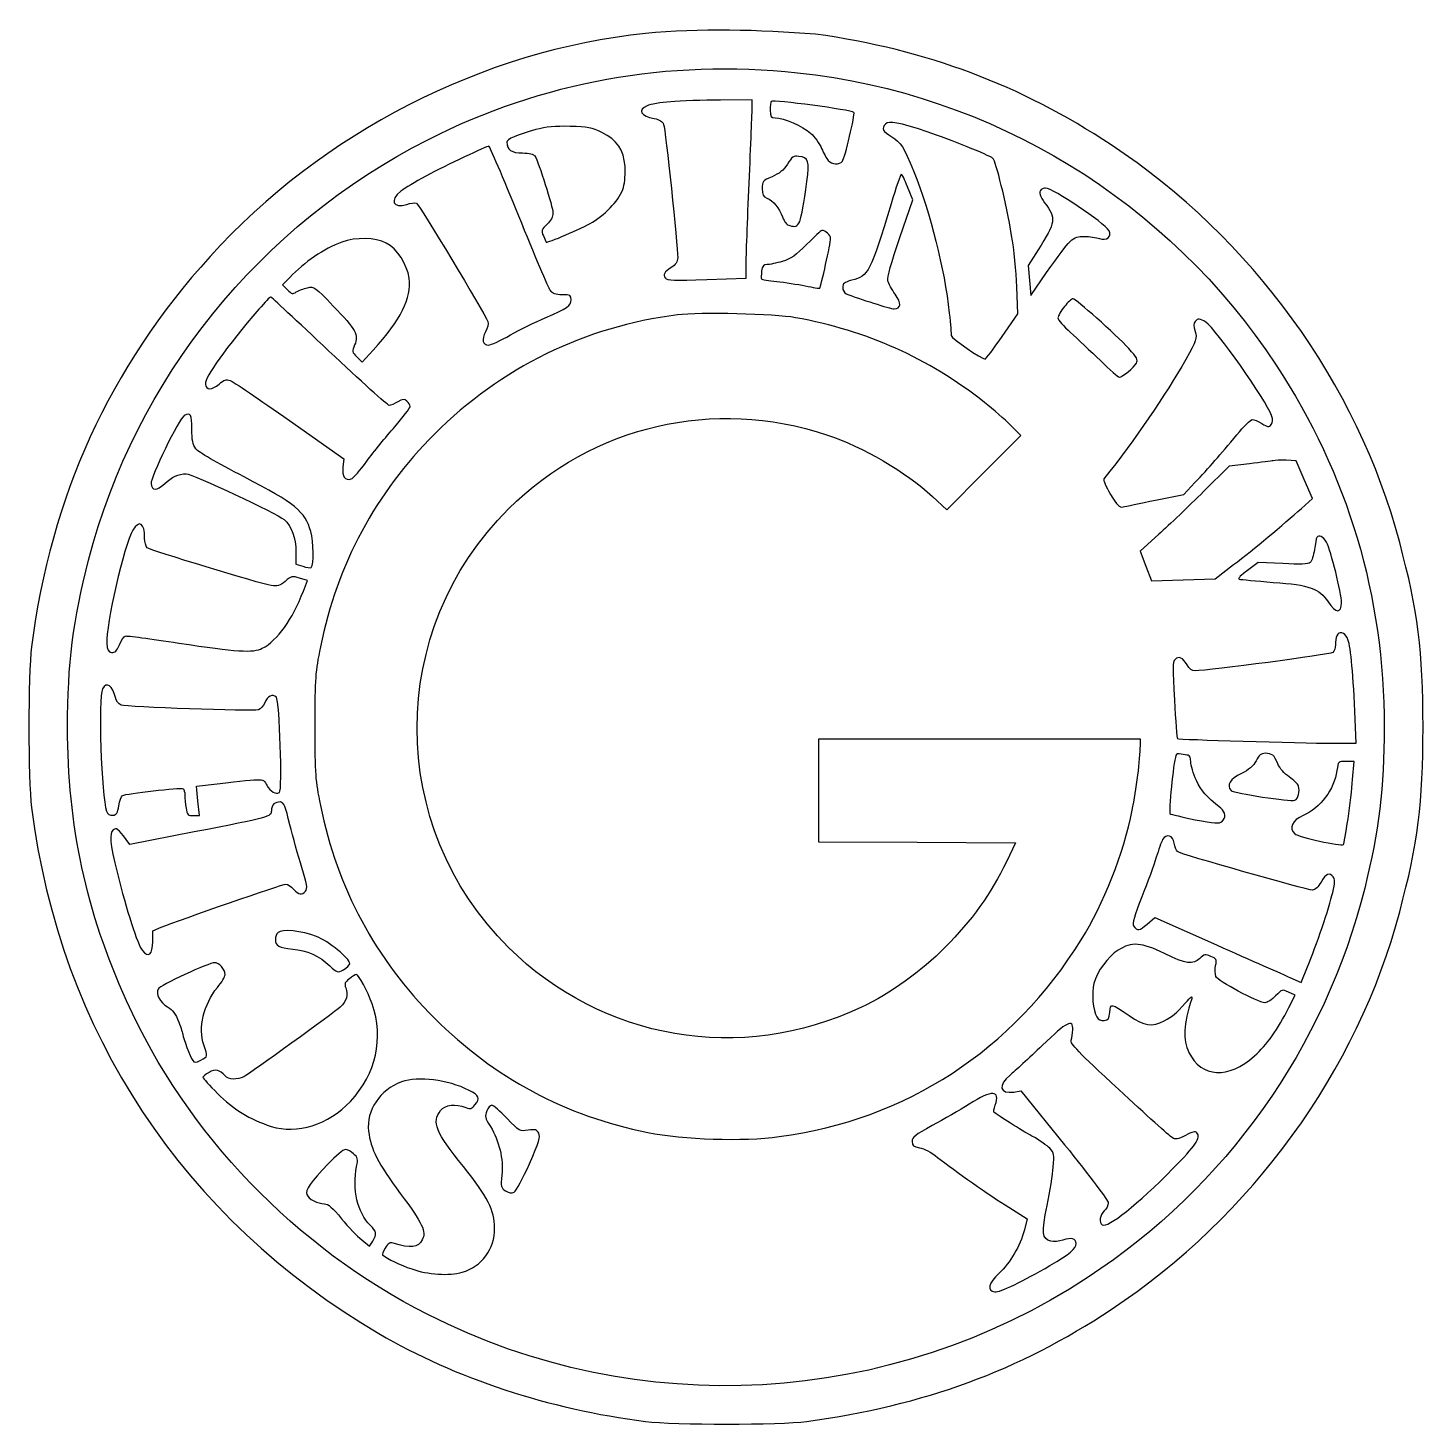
# Model space of a CAD drawing. Extents: x -240 to 497, y 0 to 312.
# Drawn here: x 252.1 to 496.8, y 13.4 to 258.5 of the extents above; entities that cross this region are included whole.
import ezdxf

# ---------------------------------------------------------------- set-up
doc = ezdxf.new("R2010")
doc.units = 0
doc.layers.add('Ebene_1', color=7, linetype='CONTINUOUS')

msp = doc.modelspace()

# ---------------------------------------------------------------- linework, layer by layer
at = {"layer": 'Ebene_1', "color": 7}
for points in [[(360.432219, 257.517792)], [(387.066943, 250.638625)], [(364.841942, 245.558625)], [(382.480832, 245.593903)], [(341.170551, 240.655013)], [(402.518611, 241.642791)], [(328.682217, 235.857235)], [(385.303054, 234.587235)], [(429.823612, 230.142235)], [(403.506389, 227.637513)], [(307.162771, 220.934734)], [(388.724999, 220.546679)], [(292.628326, 209.151956)], [(433.880557, 209.610567)], [(366.041386, 208.164178)], [(456.811114, 207.000011)], [(279.54027, 190.49001)], [(470.498893, 182.587788)], [(270.509158, 170.381676)], [(478.154171, 169.111676)], [(481.646671, 151.860841)], [(265.217491, 142.582785)], [(453.424447, 130.870562)], [(467.500282, 129.95334)], [(481.681949, 128.260006)], [(295.238882, 122.368617)], [(451.096114, 116.12445)], [(295.979715, 99.826116)], [(443.299724, 96.721671)], [(279.646103, 92.45306)], [(308.503327, 91.712226)], [(430.000001, 80.000003)], [(317.640272, 73.614725)], [(417.194167, 69.734169)], [(332.598051, 68.534725)], [(304.79916, 59.256669)]]:
    msp.add_lwpolyline(points, close=True, dxfattribs=at)
for points in [[(379.129443, 244.606125), (379.129443, 245.911403), (373.590831, 245.840847)], [(405.023333, 221.710846), (407.316389, 228.343068), (406.399167, 230.600846)], [(429.294446, 219.558901), (427.530557, 216.807234), (427.777501, 214.196678), (427.989168, 211.586123), (430.776113, 215.572512)], [(371.156664, 214.373067), (378.071109, 214.620012), (378.071109, 216.948345)], [(298.025826, 214.725845), (296.791104, 213.455845), (297.637771, 212.573901)], [(422.979723, 204.389456), (425.73139, 208.340567), (425.555001, 213.103067)], [(309.808605, 200.791122), (310.725827, 199.8739), (312.666105, 201.990567)], [(297.990549, 189.643344), (307.550827, 182.940565), (307.374438, 181.458899)], [(410.738333, 176.308343), (413.243056, 173.980009), (419.734167, 180.506398), (426.225279, 186.99751), (424.46139, 188.796677)], [(466.371393, 182.058621), (462.773059, 181.635287), (458.257503, 177.155009)], [(475.437782, 174.226954), (477.37806, 175.955565), (475.931671, 179.271676), (474.52056, 182.587788), (472.791949, 182.658343)], [(449.861392, 175.673343), (454.835558, 176.66112), (456.775836, 178.742509)], [(450.461114, 169.67612), (447.18028, 166.712787), (448.168058, 164.102231), (449.155836, 161.491675), (454.729725, 161.703342), (460.303614, 161.879731), (463.54917, 164.349175)], [(299.119438, 166.642231), (299.119438, 164.455009), (300.318882, 164.066953)], [(472.192226, 164.525564), (467.888337, 164.701953), (465.983337, 163.32612)], [(300.424715, 159.727786), (301.130271, 161.562231), (299.754438, 161.985564)], [(480.87056, 133.022507), (485.068616, 133.022507), (484.821671, 138.596396)], [(447.215558, 132.599173), (447.215558, 133.728062), (418.993334, 133.728062), (390.77111, 133.728062), (390.77111, 124.732228), (390.77111, 115.736394), (408.057222, 115.665839), (425.308057, 115.560006), (423.720557, 112.208616)], [(484.433616, 126.637228), (484.715838, 129.847506), (483.304727, 129.847506)], [(281.12777, 120.322506), (282.186103, 120.322506), (281.939159, 122.933062), (281.692214, 125.508339), (285.325826, 125.931673)], [(281.268881, 117.465006), (270.015269, 115.277783), (269.380269, 116.12445)], [(274.001658, 98.238616), (274.001658, 100.143616), (275.518603, 100.743338)], [(448.415003, 101.307782), (449.72028, 102.436671), (460.550559, 97.638893)], [(473.391671, 91.959171), (475.402504, 91.077226), (476.531393, 93.793615)], [(473.25056, 86.667504), (474.344171, 88.819448), (473.180004, 89.348615)], [(425.025834, 71.850836), (426.260557, 72.062503), (433.915835, 62.608058)], [(424.14389, 51.636668), (427.354168, 49.625835), (426.860279, 47.685557)], [(310.655272, 45.921668), (312.031105, 44.828057), (312.59555, 45.710001)]]:
    msp.add_lwpolyline(points, dxfattribs=at)
for points in [[(360.432219, 257.517792), (332.033606, 254.625014), (303.634993, 240.055291), (284.055826, 218.394734)], [(390.241943, 257.411959), (380.360641, 258.125456), (369.813985, 258.492362), (360.432219, 257.517792)], [(442.10028, 237.973902), (426.154723, 248.521958), (409.856389, 254.625014), (390.241943, 257.411959)], [(322.261661, 238.891124), (342.29944, 249.086403), (364.312775, 253.072792), (387.066943, 250.638625)], [(387.066943, 250.638625), (421.251112, 247.005014), (452.119169, 228.166679), (471.02806, 199.344733)], [(364.841942, 245.558625), (363.11333, 245.417514), (361.243608, 245.100014), (360.714441, 244.853069)], [(373.590831, 245.840847), (370.521664, 245.840847), (366.605831, 245.699736), (364.841942, 245.558625)], [(382.480832, 245.593903), (382.374998, 245.523347), (382.304443, 244.817791), (382.304443, 244.076958)], [(396.979999, 243.688902), (396.556666, 244.112236), (382.798332, 245.94668), (382.480832, 245.593903)], [(360.714441, 244.853069), (359.021108, 244.04168), (359.585552, 243.018625), (361.949164, 242.595291)], [(378.600276, 231.271124), (378.882498, 237.868069), (379.129443, 243.865291), (379.129443, 244.606125)], [(382.304443, 244.076958), (382.304443, 242.877514), (382.410276, 242.736402), (383.186387, 242.736402)], [(383.186387, 242.736402), (384.668054, 242.736402), (387.984165, 241.290013), (389.359999, 240.055291)], [(394.969166, 235.116402), (395.357221, 235.575013), (397.226944, 243.441958), (396.979999, 243.688902)], [(341.170551, 240.655013), (337.85444, 239.737791), (336.090551, 238.996958), (336.090551, 238.432513)], [(347.203052, 241.219458), (344.627774, 241.290013), (343.004996, 241.148902), (341.170551, 240.655013)], [(352.776941, 240.161124), (351.013052, 241.007791), (350.272219, 241.148902), (347.203052, 241.219458)], [(356.833886, 234.234457), (356.622219, 237.127235), (355.458052, 238.820569), (352.776941, 240.161124)], [(361.949164, 242.595291), (362.866386, 242.418902), (363.395553, 242.101402), (363.607219, 241.572236)], [(363.607219, 241.572236), (363.924719, 240.796125), (366.111942, 220.158623), (366.076664, 218.218345)], [(402.518611, 241.642791), (401.7425, 240.86668), (402.024722, 240.337513), (403.612222, 239.385013)], [(409.821111, 240.266958), (404.846944, 241.925013), (403.118333, 242.242513), (402.518611, 241.642791)], [(421.356945, 235.610291), (420.545556, 236.210013), (413.983889, 238.891124), (409.821111, 240.266958)], [(262.748046, 165.125286), (271.038325, 196.981122), (292.769437, 223.933346), (322.261661, 238.891124)], [(332.950829, 237.762235), (332.844995, 237.762235), (330.904717, 236.915569), (328.682217, 235.857235)], [(338.207218, 225.485568), (335.455551, 232.258902), (333.09194, 237.797513), (332.950829, 237.762235)], [(336.090551, 238.432513), (336.125829, 237.127235), (336.972496, 236.562791), (338.842218, 236.562791)], [(389.359999, 240.055291), (390.065554, 239.420291), (390.947499, 238.185569), (391.300277, 237.37418)], [(403.612222, 239.385013), (405.199722, 238.467791), (405.728889, 237.585847), (407.422222, 233.423068)], [(492.688616, 168.265009), (485.280283, 196.134455), (466.72417, 221.710846), (442.10028, 237.973902)], [(328.682217, 235.857235), (323.813884, 233.599457), (319.157217, 231.094735), (317.534439, 229.860013)], [(338.842218, 236.562791), (340.07694, 236.527513), (340.817774, 236.351124), (341.02944, 236.033624)], [(341.02944, 236.033624), (341.66444, 235.010569), (344.20444, 227.03779), (344.20444, 226.014735)], [(387.313888, 235.963069), (386.361388, 236.068902), (386.114443, 235.892513), (385.303054, 234.587235)], [(388.724999, 231.553346), (389.218888, 235.116402), (389.007221, 235.78668), (387.313888, 235.963069)], [(391.300277, 237.37418), (391.653055, 236.527513), (392.182221, 235.575013), (392.464443, 235.257513)], [(424.637779, 222.098901), (423.685279, 227.813901), (421.850834, 235.222235), (421.356945, 235.610291)], [(356.551663, 230.530291), (356.798608, 231.412235), (356.939719, 233.070291), (356.833886, 234.234457)], [(385.303054, 234.587235), (384.632776, 233.528902), (383.891943, 232.92918), (382.621943, 232.400013)], [(392.464443, 235.257513), (393.099443, 234.51668), (394.404721, 234.446124), (394.969166, 235.116402)], [(405.270278, 232.858624), (405.164444, 232.858624), (404.353055, 230.495013), (403.506389, 227.637513)], [(406.399167, 230.600846), (405.905278, 231.835568), (405.411389, 232.858624), (405.270278, 232.858624)], [(407.422222, 233.423068), (410.456111, 225.803068), (412.819723, 216.419179), (413.701667, 208.4464)], [(351.118885, 224.427235), (353.729441, 226.014735), (355.987219, 228.519457), (356.551663, 230.530291)], [(378.071109, 216.948345), (378.071109, 218.218345), (378.318054, 224.674179), (378.600276, 231.271124)], [(382.621943, 232.400013), (380.963887, 231.694457), (380.893332, 231.588624), (380.893332, 230.318624)], [(385.726387, 223.827512), (387.490276, 223.368901), (387.59611, 223.651123), (388.724999, 231.553346)], [(430.599724, 230.389179), (430.317501, 230.389179), (429.929446, 230.283346), (429.823612, 230.142235)], [(441.712224, 222.91029), (440.83028, 224.356679), (431.905001, 230.389179), (430.599724, 230.389179)], [(317.534439, 229.860013), (315.488327, 228.272513), (316.158605, 226.755568), (318.557494, 227.531679)], [(380.893332, 230.318624), (380.893332, 229.225013), (381.069721, 228.907513), (381.704721, 228.660568)], [(381.704721, 228.660568), (382.798332, 228.237235), (383.891943, 226.896679), (384.456387, 225.344457)], [(429.823612, 230.142235), (429.365001, 229.718902), (429.576668, 228.94279), (430.423335, 227.813901)], [(318.557494, 227.531679), (319.227772, 227.778624), (319.968606, 227.849179), (320.250828, 227.743346)], [(320.250828, 227.743346), (320.709439, 227.566957), (332.174717, 208.552234), (332.77444, 207.000011)], [(343.745829, 212.432789), (343.463607, 212.820845), (340.958885, 218.676956), (338.207218, 225.485568)], [(344.20444, 226.014735), (344.20444, 225.379735), (343.851663, 224.674179), (343.146107, 224.039179)], [(403.506389, 227.637513), (399.837499, 215.572512), (399.555277, 215.043345), (396.591944, 214.231956)], [(430.423335, 227.813901), (432.469446, 225.13279), (432.363613, 224.391957), (429.294446, 219.558901)], [(343.146107, 224.039179), (342.158329, 223.121957), (342.123051, 222.945568), (342.511107, 222.028346)], [(343.004996, 220.934734), (343.146107, 220.68779), (349.284441, 223.333623), (351.118885, 224.427235)], [(384.456387, 225.344457), (384.773887, 224.462512), (385.197221, 223.933346), (385.726387, 223.827512)], [(307.162771, 220.934734), (304.058327, 219.770568), (300.601104, 217.406956), (298.025826, 214.725845)], [(314.959161, 220.758345), (313.054161, 221.746123), (309.596938, 221.816679), (307.162771, 220.934734)], [(318.980828, 214.584734), (318.62805, 217.018901), (316.864161, 219.770568), (314.959161, 220.758345)], [(342.511107, 222.028346), (342.758051, 221.499179), (342.969718, 221.00529), (343.004996, 220.934734)], [(391.335554, 222.980846), (391.229721, 222.980846), (390.065554, 221.887234), (388.724999, 220.546679)], [(390.982777, 212.856123), (391.194443, 213.067789), (392.887777, 220.793623), (392.887777, 221.534457)], [(392.887777, 221.534457), (392.887777, 222.134179), (391.970555, 222.980846), (391.335554, 222.980846)], [(402.941944, 214.161401), (402.800833, 214.761123), (403.506389, 217.265845), (405.023333, 221.710846)], [(425.555001, 213.103067), (425.449168, 215.713623), (425.061112, 219.770568), (424.637779, 222.098901)], [(430.776113, 215.572512), (435.044724, 221.64029), (435.326946, 221.922512), (437.33778, 221.922512)], [(437.33778, 221.922512), (438.29028, 221.922512), (439.489724, 221.746123), (440.018891, 221.569734)], [(440.018891, 221.569734), (441.253613, 221.075845), (442.311947, 221.922512), (441.712224, 222.91029)], [(284.055826, 218.394734), (266.416936, 198.886122), (256.115824, 176.308343), (252.764435, 149.955841)], [(366.076664, 218.218345), (366.041386, 217.442234), (365.759164, 216.983623), (364.947775, 216.454456)], [(388.724999, 220.546679), (386.784721, 218.571123), (385.938054, 218.006679), (384.42111, 217.548067)], [(364.947775, 216.454456), (363.713053, 215.678345), (363.466108, 215.255012), (363.924719, 214.584734)], [(380.787498, 215.854734), (380.716943, 215.219734), (380.681665, 214.584734), (380.75222, 214.478901)], [(381.739998, 216.983623), (381.140276, 216.983623), (380.928609, 216.736679), (380.787498, 215.854734)], [(384.42111, 217.548067), (383.398054, 217.230567), (382.163332, 216.983623), (381.739998, 216.983623)], [(312.666105, 201.990567), (317.569717, 207.317511), (319.439439, 211.092234), (318.980828, 214.584734)], [(363.924719, 214.584734), (364.171664, 214.196678), (365.547497, 214.161401), (371.156664, 214.373067)], [(380.75222, 214.478901), (380.822776, 214.33779), (382.022221, 214.126123), (383.433332, 214.020289)], [(383.433332, 214.020289), (384.844443, 213.879178), (387.102221, 213.526401), (388.442777, 213.244178)], [(388.442777, 213.244178), (389.783332, 212.961956), (390.947499, 212.785567), (390.982777, 212.856123)], [(396.591944, 214.231956), (395.286666, 213.879178), (395.004444, 213.667512), (395.004444, 212.961956)], [(404.211944, 211.797789), (403.612222, 212.609178), (403.047777, 213.667512), (402.941944, 214.161401)], [(294.674437, 211.339178), (294.603882, 211.339178), (293.686659, 210.3514), (292.628326, 209.151956)], [(304.904993, 201.814178), (299.331104, 207.070567), (294.744993, 211.339178), (294.674437, 211.339178)], [(297.637771, 212.573901), (298.378604, 211.797789), (298.554993, 211.727234), (299.189993, 212.185845)], [(299.189993, 212.185845), (299.613326, 212.432789), (300.495271, 212.785567), (301.130271, 212.926678)], [(301.130271, 212.926678), (302.329716, 213.173623), (302.435549, 213.103067), (305.681105, 209.7164)], [(342.828607, 207.635011), (346.744441, 209.328345), (347.379441, 209.751678), (347.379441, 210.810012)], [(345.827218, 211.691956), (344.627774, 211.691956), (344.133885, 211.868345), (343.745829, 212.432789)], [(347.379441, 210.810012), (347.379441, 211.6214), (347.238329, 211.691956), (345.827218, 211.691956)], [(395.004444, 212.961956), (395.004444, 212.503345), (395.286666, 212.009456), (395.639444, 211.868345)], [(395.639444, 211.868345), (397.791388, 210.9864), (403.400555, 209.222511), (404.035555, 209.222511)], [(404.035555, 209.222511), (405.270278, 209.222511), (405.340833, 210.210289), (404.211944, 211.797789)], [(435.397502, 210.9864), (435.185835, 210.9864), (434.480279, 210.3514), (433.880557, 209.610567)], [(445.204725, 202.237511), (442.770558, 204.812789), (435.891391, 210.9864), (435.397502, 210.9864)], [(292.628326, 209.151956), (286.983881, 202.590289), (283.068048, 197.157511), (283.244437, 196.028622)], [(305.681105, 209.7164), (309.632216, 205.5889), (310.161383, 204.6364), (309.420549, 202.907789)], [(386.714165, 207.670289), (383.115832, 208.340567), (369.851386, 208.658067), (366.041386, 208.164178)], [(413.701667, 208.4464), (413.878056, 206.5414), (414.054445, 204.777511), (414.054445, 204.530567)], [(433.880557, 209.610567), (433.245557, 208.834456), (432.751668, 207.952511), (432.751668, 207.635011)], [(366.041386, 208.164178), (349.813607, 206.118067), (335.032218, 198.886122), (323.461106, 187.279732)], [(332.77444, 207.000011), (332.915551, 206.611956), (332.739162, 205.871122), (332.386384, 205.200844)], [(336.725551, 204.6364), (338.454162, 205.5889), (341.170551, 206.929456), (342.828607, 207.635011)], [(419.875279, 192.818344), (409.856389, 200.650011), (399.378888, 205.341956), (386.714165, 207.670289)], [(432.751668, 207.635011), (432.751668, 207.317511), (433.739446, 206.153345), (434.974168, 205.059733)], [(456.811114, 207.000011), (456.528892, 206.647233), (456.528892, 206.188622), (456.811114, 205.2714)], [(458.716114, 206.8589), (457.622503, 207.564456), (457.305003, 207.599734), (456.811114, 207.000011)], [(470.216671, 190.49001), (469.264171, 193.171122), (460.444726, 205.730011), (458.716114, 206.8589)], [(332.386384, 205.200844), (331.645551, 203.825011), (331.857217, 202.872511), (332.915551, 202.872511)], [(332.915551, 202.872511), (333.303606, 202.872511), (335.032218, 203.648622), (336.725551, 204.6364)], [(414.054445, 204.530567), (414.054445, 204.071956), (419.416667, 200.367789), (419.981112, 200.403066)], [(419.981112, 200.403066), (420.122223, 200.438344), (421.462779, 202.202233), (422.979723, 204.389456)], [(434.974168, 205.059733), (436.173613, 203.966122), (438.537224, 201.743622), (440.19528, 200.156122)], [(456.811114, 205.2714), (457.163892, 204.036678), (457.093336, 203.789733), (455.153059, 200.332511)], [(315.45305, 192.289177), (315.206105, 192.289177), (310.443605, 196.593066), (304.904993, 201.814178)], [(309.420549, 202.907789), (308.92666, 201.743622), (308.961938, 201.637789), (309.808605, 200.791122)], [(446.510002, 199.697511), (446.827502, 200.297233), (446.615836, 200.685289), (445.204725, 202.237511)], [(440.19528, 200.156122), (441.853335, 198.533344), (443.335002, 197.228066), (443.511391, 197.228066)], [(455.153059, 200.332511), (451.554725, 194.017788), (446.333614, 186.36251), (440.83028, 179.412787)], [(443.511391, 197.228066), (444.00528, 197.228066), (446.121947, 198.991955), (446.510002, 199.697511)], [(471.02806, 199.344733), (483.622227, 180.153621), (489.972227, 158.881119), (489.972227, 135.844729)], [(285.643326, 196.028622), (286.560548, 196.804733), (286.913326, 196.910566), (287.583604, 196.663622)], [(287.583604, 196.663622), (288.042215, 196.487233), (292.734159, 193.34751), (297.990549, 189.643344)], [(283.244437, 196.028622), (283.385548, 194.935011), (284.338048, 194.935011), (285.643326, 196.028622)], [(336.408051, 174.12112), (351.118885, 188.761399), (372.426664, 193.735566), (392.182221, 187.138621)], [(316.969994, 192.888899), (316.40555, 192.571399), (315.699994, 192.289177), (315.45305, 192.289177)], [(316.440828, 188.514455), (317.922494, 190.207788), (319.157217, 191.830566), (319.157217, 192.07751)], [(318.592772, 193.03001), (318.098883, 193.418066), (317.851939, 193.382788), (316.969994, 192.888899)], [(319.157217, 192.07751), (319.157217, 192.359733), (318.910272, 192.783066), (318.592772, 193.03001)], [(424.46139, 188.796677), (423.473612, 189.784455), (421.427501, 191.583621), (419.875279, 192.818344)], [(279.54027, 190.49001), (278.623047, 189.960844), (273.578325, 179.659732), (273.719436, 178.566121)], [(280.880825, 188.126399), (280.880825, 190.701677), (280.633881, 191.12501), (279.54027, 190.49001)], [(464.113615, 187.103343), (465.348337, 188.58501), (466.583059, 189.819732), (466.830004, 189.819732)], [(466.830004, 189.819732), (467.076948, 189.819732), (467.817782, 189.502232), (468.488059, 189.114177)], [(468.488059, 189.114177), (469.546393, 188.479177), (469.758059, 188.443899), (470.146115, 188.937788)], [(470.146115, 188.937788), (470.463615, 189.325843), (470.463615, 189.713899), (470.216671, 190.49001)], [(281.586381, 184.669177), (281.021936, 185.445288), (280.880825, 186.186121), (280.880825, 188.126399)], [(323.461106, 187.279732), (313.054161, 176.908065), (306.421938, 164.525564), (303.423327, 149.920563)], [(311.572494, 182.517232), (312.736661, 184.104732), (314.923883, 186.785843), (316.440828, 188.514455)], [(392.182221, 187.138621), (398.638055, 184.986677), (406.046389, 180.64751), (410.738333, 176.308343)], [(456.775836, 178.742509), (459.245281, 181.353065), (461.220837, 183.610843), (464.113615, 187.103343)], [(290.053048, 179.730287), (285.078881, 182.305565), (282.044992, 184.069454), (281.586381, 184.669177)], [(307.374438, 181.458899), (307.162771, 179.836121), (307.727216, 179.024732), (308.820827, 179.37751)], [(308.820827, 179.37751), (309.173605, 179.518621), (310.408327, 180.894454), (311.572494, 182.517232)], [(470.498893, 182.587788), (470.216671, 182.517232), (468.346948, 182.270287), (466.371393, 182.058621)], [(472.791949, 182.658343), (471.804171, 182.658343), (470.781115, 182.658343), (470.498893, 182.587788)], [(276.047769, 178.530843), (277.31777, 179.730287), (278.517214, 180.294732), (279.893047, 180.294732)], [(279.893047, 180.294732), (280.880825, 180.294732), (295.944437, 173.239176), (297.038049, 172.286676)], [(301.729993, 170.170009), (300.706938, 173.697787), (298.978326, 175.108898), (290.053048, 179.730287)], [(440.83028, 179.412787), (440.653891, 179.165843), (441.14778, 178.036954), (441.994447, 176.66112)], [(273.719436, 178.566121), (273.860547, 177.296121), (274.742492, 177.260843), (276.047769, 178.530843)], [(441.994447, 176.66112), (443.158613, 174.720843), (443.546669, 174.332787), (444.181669, 174.473898)], [(458.257503, 177.155009), (455.788059, 174.685565), (452.260281, 171.334176), (450.461114, 169.67612)], [(336.408051, 97.21556), (315.029716, 118.452783), (315.029716, 152.883897), (336.408051, 174.12112)], [(444.181669, 174.473898), (444.569725, 174.579731), (447.145002, 175.108898), (449.861392, 175.673343)], [(463.54917, 164.349175), (467.04167, 166.995009), (472.29806, 171.369453), (475.437782, 174.226954)], [(272.590547, 169.005842), (272.590547, 171.686953), (271.673325, 172.286676), (270.509158, 170.381676)], [(297.038049, 172.286676), (298.378604, 171.051953), (299.154715, 168.970564), (299.119438, 166.642231)], [(270.509158, 170.381676), (269.027491, 167.947509), (265.746658, 153.589452), (265.958324, 150.555563)], [(301.800549, 163.855286), (302.294438, 164.384453), (302.25916, 168.300287), (301.729993, 170.170009)], [(478.154171, 169.111676), (478.048338, 168.935287), (477.871949, 168.018064), (477.730838, 166.995009)], [(479.847505, 168.300287), (479.318338, 169.288064), (478.506949, 169.67612), (478.154171, 169.111676)], [(273.049158, 167.312509), (272.802214, 167.524175), (272.590547, 168.300287), (272.590547, 169.005842)], [(294.780271, 160.680286), (292.910548, 160.962508), (273.543047, 166.889175), (273.049158, 167.312509)], [(477.730838, 166.995009), (477.589727, 165.971953), (477.272227, 164.984175), (476.990004, 164.737231)], [(482.493338, 157.681675), (482.493338, 159.304453), (480.623616, 166.783342), (479.847505, 168.300287)], [(496.780839, 135.844729), (496.780839, 149.320841), (495.898894, 156.094175), (492.688616, 168.265009)], [(259.079157, 135.844729), (259.079157, 146.95723), (260.031657, 154.612508), (262.748046, 165.125286)], [(476.990004, 164.737231), (476.637227, 164.419731), (475.261393, 164.384453), (472.192226, 164.525564)], [(299.754438, 161.985564), (298.484438, 162.37362), (298.308049, 162.338342), (297.249715, 161.42112)], [(300.318882, 164.066953), (301.024438, 163.820009), (301.659438, 163.749453), (301.800549, 163.855286)], [(465.983337, 163.32612), (464.81917, 162.514731), (464.254726, 161.915008), (464.536948, 161.809175)], [(464.536948, 161.809175), (464.81917, 161.73862), (467.500282, 161.491675), (470.498893, 161.244731)], [(293.228048, 149.673619), (295.90916, 151.08473), (298.519715, 154.718341), (300.424715, 159.727786)], [(297.249715, 161.42112), (296.297215, 160.645008), (295.873882, 160.503897), (294.780271, 160.680286)], [(470.498893, 161.244731), (476.954727, 160.786119), (478.542227, 160.186397), (480.129727, 157.822786)], [(480.129727, 157.822786), (481.470282, 155.811952), (482.493338, 155.741397), (482.493338, 157.681675)], [(483.516394, 151.472786), (483.057782, 152.531119), (481.999449, 152.742786), (481.646671, 151.860841)], [(252.764435, 149.955841), (252.129435, 144.981674), (252.129435, 126.707784), (252.764435, 121.733617)], [(265.958324, 150.555563), (266.02888, 149.356119), (266.205269, 149.038619), (266.804991, 148.968063)], [(266.804991, 148.968063), (267.369436, 148.897508), (267.686936, 149.215008), (268.180825, 150.273341)], [(268.180825, 150.273341), (268.498325, 151.049452), (268.992213, 151.755008), (269.20388, 151.825563)], [(269.20388, 151.825563), (269.415547, 151.931397), (273.64888, 151.366952), (278.58777, 150.590841)], [(278.58777, 150.590841), (288.74777, 149.038619), (291.640548, 148.86223), (293.228048, 149.673619)], [(303.423327, 149.920563), (302.506104, 145.475563), (302.435549, 144.664174), (302.435549, 136.021118)], [(481.435005, 150.308619), (481.435005, 149.779452), (481.223338, 149.144452), (480.941116, 148.932785)], [(481.646671, 151.860841), (481.540838, 151.543341), (481.435005, 150.873063), (481.435005, 150.308619)], [(484.821671, 138.596396), (484.468894, 146.181119), (484.04556, 150.308619), (483.516394, 151.472786)], [(453.283336, 147.733341), (452.860003, 147.27473), (452.860003, 146.216396), (453.177503, 140.607229)], [(455.400003, 146.780841), (454.65917, 148.050841), (453.953614, 148.368341), (453.283336, 147.733341)], [(480.941116, 148.932785), (480.517782, 148.580008), (459.174725, 145.757785), (456.811114, 145.722507)], [(456.811114, 145.722507), (456.281947, 145.722507), (455.788059, 146.075285), (455.400003, 146.780841)], [(265.217491, 142.582785), (264.406102, 141.06584), (264.970547, 123.603339), (265.923047, 121.133895)], [(267.475269, 141.030563), (267.016658, 143.147229), (265.923047, 143.888063), (265.217491, 142.582785)], [(268.463047, 139.725285), (268.004436, 139.901674), (267.581102, 140.466118), (267.475269, 141.030563)], [(292.55777, 138.878618), (291.464159, 138.596396), (269.344991, 139.372507), (268.463047, 139.725285)], [(293.651382, 140.11334), (293.439715, 139.548896), (292.945826, 138.984451), (292.55777, 138.878618)], [(295.697493, 141.101118), (295.027215, 141.771396), (294.109993, 141.312785), (293.651382, 140.11334)], [(296.22666, 124.379451), (296.791104, 124.732228), (296.261937, 140.466118), (295.697493, 141.101118)], [(453.177503, 140.607229), (453.38917, 136.93834), (453.636114, 133.904451), (453.70667, 133.833896)], [(269.415547, 87.83167), (262.324713, 103.459727), (259.079157, 118.629172), (259.079157, 135.844729)], [(302.435549, 136.021118), (302.435549, 127.378062), (302.506104, 126.566673), (303.423327, 122.121673)], [(489.972227, 135.844729), (489.972227, 125.261395), (489.055005, 117.606117), (486.550283, 107.622505)], [(492.688616, 103.424449), (495.898894, 115.595283), (496.780839, 122.368617), (496.780839, 135.844729)], [(445.769169, 121.275006), (446.510002, 124.767506), (447.18028, 130.341395), (447.215558, 132.599173)], [(453.70667, 133.833896), (453.847781, 133.692784), (475.190838, 133.057784), (480.87056, 133.022507)], [(453.424447, 130.870562), (453.001114, 129.530006), (452.119169, 120.922228), (452.401392, 120.675284)], [(454.376947, 131.117506), (453.847781, 131.258618), (453.530281, 131.152784), (453.424447, 130.870562)], [(455.61167, 130.90584), (455.364725, 130.90584), (454.800281, 131.011673), (454.376947, 131.117506)], [(456.035003, 129.776951), (456.035003, 130.447229), (455.858614, 130.90584), (455.61167, 130.90584)], [(467.500282, 129.95334), (467.006393, 129.00084), (466.265559, 128.36584), (464.925004, 127.73084)], [(469.087782, 131.258618), (468.417504, 131.258618), (468.029448, 130.941118), (467.500282, 129.95334)], [(471.310282, 129.424173), (470.675282, 130.941118), (470.322504, 131.258618), (469.087782, 131.258618)], [(457.022781, 126.496117), (456.493614, 127.660284), (456.035003, 129.141951), (456.035003, 129.776951)], [(464.925004, 127.73084), (462.91417, 126.77834), (462.243892, 125.614173), (463.125837, 124.732228)], [(473.285837, 127.131117), (472.474448, 127.695562), (471.627782, 128.648062), (471.310282, 129.424173)], [(481.681949, 128.260006), (481.18806, 124.873339), (478.824449, 121.698339), (475.755282, 120.357784)], [(483.304727, 129.847506), (481.893616, 129.847506), (481.893616, 129.847506), (481.681949, 128.260006)], [(268.709991, 123.850284), (269.274436, 124.203062), (278.940547, 125.296673), (279.328603, 125.049728)], [(279.328603, 125.049728), (279.504992, 124.943895), (279.646103, 124.450006), (279.646103, 123.920839)], [(285.325826, 125.931673), (294.074715, 126.884173), (293.298604, 126.919451), (294.004159, 125.649451)], [(294.004159, 125.649451), (294.63916, 124.520562), (295.59166, 123.991395), (296.22666, 124.379451)], [(461.291392, 121.663061), (458.645559, 123.779728), (457.940003, 124.591117), (457.022781, 126.496117)], [(474.943893, 125.508339), (474.802782, 125.861117), (474.061949, 126.601951), (473.285837, 127.131117)], [(474.308893, 123.038895), (474.873338, 123.250562), (475.226115, 124.661673), (474.943893, 125.508339)], [(482.810838, 115.242505), (483.057782, 115.48945), (484.186671, 123.321117), (484.433616, 126.637228)], [(268.074991, 122.051117), (268.216102, 122.933062), (268.498325, 123.74445), (268.709991, 123.850284)], [(279.646103, 123.920839), (279.646103, 123.391673), (279.751936, 122.368617), (279.85777, 121.663061)], [(296.403049, 122.721395), (296.014993, 122.756673), (295.485826, 122.615562), (295.238882, 122.368617)], [(298.061104, 118.735006), (297.284993, 121.980561), (297.002771, 122.615562), (296.403049, 122.721395)], [(463.125837, 124.732228), (463.655003, 124.238339), (473.497504, 122.756673), (474.308893, 123.038895)], [(252.764435, 121.733617), (257.738602, 82.363615), (279.363881, 49.590557), (313.689161, 29.482222)], [(265.923047, 121.133895), (266.134713, 120.498895), (266.452213, 120.322506), (267.016658, 120.393061)], [(267.016658, 120.393061), (267.651658, 120.463617), (267.863324, 120.816395), (268.074991, 122.051117)], [(279.85777, 121.663061), (280.069436, 120.463617), (280.210547, 120.322506), (281.12777, 120.322506)], [(294.815548, 121.169173), (294.815548, 120.110839), (294.568604, 120.040284), (281.268881, 117.465006)], [(295.238882, 122.368617), (295.027215, 122.15695), (294.815548, 121.592506), (294.815548, 121.169173)], [(303.423327, 122.121673), (306.421938, 107.516672), (313.054161, 95.134171), (323.461106, 84.762504)], [(436.843891, 98.556116), (440.759724, 104.800283), (444.252224, 113.690283), (445.769169, 121.275006)], [(452.401392, 120.675284), (452.542503, 120.534172), (454.553336, 120.075561), (456.811114, 119.61695)], [(461.503059, 119.264172), (462.243892, 119.899172), (462.173337, 120.922228), (461.291392, 121.663061)], [(475.755282, 120.357784), (473.815004, 119.475839), (473.215282, 118.135283), (474.273615, 117.147506)], [(267.087213, 117.817783), (266.34638, 117.182783), (266.487491, 115.630561), (267.828047, 110.197783)], [(269.380269, 116.12445), (267.969158, 118.02945), (267.61638, 118.276395), (267.087213, 117.817783)], [(300.142493, 111.256116), (299.542771, 113.231672), (298.590271, 116.618339), (298.061104, 118.735006)], [(456.811114, 119.61695), (460.162503, 118.98195), (461.079726, 118.911395), (461.503059, 119.264172)], [(451.096114, 116.12445), (450.884447, 115.701117), (450.390558, 114.325283), (450.002503, 113.020005)], [(453.142225, 115.48945), (453.001114, 116.865283), (451.731114, 117.253339), (451.096114, 116.12445)], [(453.70667, 114.007783), (453.459725, 114.21945), (453.212781, 114.889728), (453.142225, 115.48945)], [(474.273615, 117.147506), (474.873338, 116.583061), (482.45806, 114.889728), (482.810838, 115.242505)], [(450.002503, 113.020005), (449.614447, 111.67945), (448.45028, 108.575005), (447.462502, 106.070283)], [(477.413338, 107.269727), (476.42556, 107.269727), (454.200558, 113.58445), (453.70667, 114.007783)], [(300.812771, 107.093338), (301.200827, 107.551949), (301.094993, 108.292783), (300.142493, 111.256116)], [(423.720557, 112.208616), (418.605278, 101.448894), (408.903889, 91.747504), (398.179444, 86.667504)], [(481.046949, 109.598061), (480.376671, 110.40945), (479.741671, 110.162505), (478.895004, 108.680838)], [(267.828047, 110.197783), (269.380269, 103.847783), (271.355825, 97.674171), (272.202491, 96.651115)], [(275.518603, 100.743338), (278.728881, 102.048616), (296.86166, 108.328061), (297.355549, 108.328061)], [(297.355549, 108.328061), (297.637771, 108.328061), (298.237493, 107.940005), (298.696104, 107.446116)], [(478.895004, 108.680838), (478.401116, 107.798894), (477.836671, 107.269727), (477.413338, 107.269727)], [(480.941116, 106.846394), (481.329171, 108.575005), (481.364449, 109.210005), (481.046949, 109.598061)], [(298.696104, 107.446116), (299.648604, 106.42306), (300.177771, 106.352505), (300.812771, 107.093338)], [(486.550283, 107.622505), (479.565282, 79.611948), (462.208615, 55.235002), (438.043335, 39.360001)], [(447.462502, 106.070283), (446.157225, 102.718894), (445.769169, 101.413616), (446.016113, 100.990282)], [(476.531393, 93.793615), (478.048338, 97.462504), (480.306116, 104.130005), (480.941116, 106.846394)], [(442.10028, 33.715556), (466.72417, 49.978612), (485.280283, 75.555003), (492.688616, 103.424449)], [(302.717771, 99.12056), (300.177771, 100.108338), (296.614715, 100.496393), (295.979715, 99.826116)], [(446.016113, 100.990282), (446.615836, 100.07306), (447.074447, 100.108338), (448.415003, 101.307782)], [(272.202491, 96.651115), (273.260825, 95.345838), (274.001658, 95.980838), (274.001658, 98.238616)], [(295.979715, 99.826116), (295.732771, 99.579171), (295.521104, 99.014727), (295.521104, 98.591393)], [(295.521104, 98.591393), (295.521104, 97.497782), (296.120826, 97.145004), (298.554993, 96.933338)], [(308.573883, 94.35806), (308.573883, 95.275282), (304.834438, 98.309171), (302.717771, 99.12056)], [(383.891943, 64.019169), (406.046389, 66.947225), (424.849445, 79.188614), (436.843891, 98.556116)], [(451.448892, 96.121949), (447.356669, 98.132782), (445.698613, 98.238616), (443.299724, 96.721671)], [(298.554993, 96.933338), (301.024438, 96.721671), (303.282216, 95.698615), (305.081382, 93.970004)], [(398.179444, 86.667504), (377.153887, 76.754448), (352.812219, 80.917226), (336.408051, 97.21556)], [(443.299724, 96.721671), (441.500558, 95.592782), (439.630835, 93.017504), (439.066391, 90.900837)], [(457.622503, 95.275282), (456.387781, 94.111115), (455.258892, 94.287504), (451.448892, 96.121949)], [(459.562781, 95.62806), (458.575003, 96.051393), (458.398614, 96.016115), (457.622503, 95.275282)], [(460.409448, 94.04056), (460.621114, 95.063615), (460.515281, 95.240004), (459.562781, 95.62806)], [(460.550559, 97.638893), (466.512504, 94.99306), (472.29806, 92.45306), (473.391671, 91.959171)], [(284.831937, 94.534449), (284.408603, 94.534449), (282.08027, 93.581949), (279.646103, 92.45306)], [(286.701659, 92.417782), (286.701659, 93.370282), (285.643326, 94.569726), (284.831937, 94.534449)], [(305.081382, 93.970004), (306.351382, 92.77056), (306.38666, 92.735282), (307.480271, 93.299726)], [(307.480271, 93.299726), (308.079994, 93.617226), (308.573883, 94.111115), (308.573883, 94.35806)], [(460.444726, 92.13556), (460.303614, 92.558893), (460.303614, 93.40556), (460.409448, 94.04056)], [(279.646103, 92.45306), (277.211936, 91.324171), (275.095269, 90.195282), (274.954158, 89.913059)], [(285.361103, 90.195282), (286.101937, 91.077226), (286.701659, 92.100282), (286.701659, 92.417782)], [(308.503327, 91.712226), (307.691938, 91.112504), (307.586105, 90.86556), (307.868327, 90.124726)], [(309.702772, 92.45306), (309.56166, 92.45306), (309.032494, 92.100282), (308.503327, 91.712226)], [(312.489716, 87.302504), (311.713605, 89.525004), (310.126105, 92.45306), (309.702772, 92.45306)], [(439.066391, 90.900837), (438.60778, 89.278059), (438.890002, 86.067781), (439.56028, 85.009448)], [(469.052504, 87.51417), (467.817782, 87.51417), (460.69167, 91.359448), (460.444726, 92.13556)], [(274.954158, 89.913059), (274.460269, 89.136948), (275.306936, 87.549448), (276.612214, 86.773337)], [(282.962214, 80.105837), (281.939159, 82.998615), (282.962214, 87.302504), (285.361103, 90.195282)], [(307.868327, 90.124726), (308.326938, 88.925282), (308.009438, 87.761115), (306.880549, 86.738059)], [(455.117781, 87.478893), (456.105559, 88.607782), (456.387781, 88.78417), (456.211392, 88.184448)], [(470.922226, 88.713615), (470.287226, 88.043337), (469.440559, 87.51417), (469.052504, 87.51417)], [(473.180004, 89.348615), (472.051115, 89.913059), (472.051115, 89.877782), (470.922226, 88.713615)], [(322.261661, 32.798334), (298.978326, 44.61639), (280.034159, 64.336669), (269.415547, 87.83167)], [(276.612214, 86.773337), (277.529436, 86.24417), (278.023325, 85.573893), (278.58777, 84.127504)], [(306.880549, 86.738059), (305.75166, 85.715004), (291.111382, 75.096392), (289.982493, 74.531947)], [(308.679716, 70.19278), (313.23055, 75.13167), (314.571105, 81.234726), (312.489716, 87.302504)], [(440.865558, 84.409726), (441.606391, 84.515559), (441.747502, 84.727226), (441.853335, 85.856115)], [(441.853335, 85.856115), (441.994447, 87.478893), (442.029724, 87.443615), (445.240002, 85.256392)], [(451.378336, 84.33917), (453.001114, 85.185837), (453.38917, 85.538615), (455.117781, 87.478893)], [(456.211392, 88.184448), (454.765003, 83.668892), (454.623892, 81.058337), (455.717503, 78.800559)], [(467.218059, 78.165559), (469.405282, 80.141114), (471.310282, 82.786948), (473.25056, 86.667504)], [(278.58777, 84.127504), (278.975825, 83.06917), (279.293325, 82.046115), (279.293325, 81.869726)], [(323.461106, 84.762504), (333.868051, 74.355558), (346.426941, 67.617502), (360.820275, 64.760002)], [(435.362224, 82.75167), (435.432779, 84.762504), (434.374446, 84.233337), (430.000001, 80.000003)], [(439.56028, 85.009448), (439.842502, 84.550837), (440.301113, 84.33917), (440.865558, 84.409726)], [(445.240002, 85.256392), (447.921114, 83.421948), (449.261669, 83.210281), (451.378336, 84.33917)], [(279.293325, 81.869726), (279.293325, 81.446392), (280.633881, 77.953892), (281.021936, 77.35417)], [(443.440836, 72.274169), (436.173613, 78.976948), (434.868335, 80.352781), (435.080002, 80.952503)], [(435.080002, 80.952503), (435.185835, 81.375837), (435.326946, 82.151948), (435.362224, 82.75167)], [(282.433048, 77.424725), (283.703048, 78.095003), (283.703048, 78.024448), (282.962214, 80.105837)], [(430.000001, 80.000003), (427.706946, 77.812781), (425.166946, 75.484447), (424.355557, 74.81417)], [(455.717503, 78.800559), (457.869448, 74.320281), (462.702503, 74.073336), (467.218059, 78.165559)], [(281.021936, 77.35417), (281.268881, 76.930836), (281.515825, 76.966114), (282.433048, 77.424725)], [(283.879437, 75.272781), (283.279714, 74.955281), (282.821103, 74.567225), (282.821103, 74.426114)], [(282.821103, 74.426114), (282.821103, 74.285003), (283.98527, 73.015003), (285.396381, 71.568614)], [(286.701659, 74.673058), (285.749159, 75.76667), (284.973048, 75.943059), (283.879437, 75.272781)], [(289.982493, 74.531947), (288.888881, 73.932225), (287.230826, 74.002781), (286.701659, 74.673058)], [(317.640272, 73.614725), (313.86555, 72.238892), (311.431383, 68.640558), (311.854716, 64.971669)], [(329.493606, 72.133058), (325.683606, 74.038058), (320.638883, 74.673058), (317.640272, 73.614725)], [(424.355557, 74.81417), (422.168334, 73.050281), (422.521112, 71.462781), (425.025834, 71.850836)], [(285.396381, 71.568614), (288.042215, 68.887503), (291.040826, 67.01778), (294.780271, 65.818336)], [(330.516662, 69.593058), (331.469162, 70.82778), (331.292773, 71.180558), (329.493606, 72.133058)], [(421.745001, 69.522503), (422.697501, 72.203614), (421.215834, 72.274169), (417.194167, 69.734169)], [(452.789447, 63.84278), (452.366114, 64.089724), (448.168058, 67.899725), (443.440836, 72.274169)], [(294.780271, 65.818336), (299.260549, 64.371947), (304.904993, 66.135836), (308.679716, 70.19278)], [(324.484161, 68.60528), (325.29555, 69.628336), (327.094717, 69.840003), (328.893884, 69.134447)], [(328.893884, 69.134447), (329.740551, 68.816947), (329.952217, 68.887503), (330.516662, 69.593058)], [(333.479995, 69.522503), (333.197773, 69.522503), (332.809717, 69.063891), (332.598051, 68.534725)], [(336.161107, 67.229447), (334.926384, 68.499447), (333.72694, 69.522503), (333.479995, 69.522503)], [(417.194167, 69.734169), (415.571389, 68.711114), (412.643334, 67.01778), (410.703056, 65.959447)], [(421.498056, 68.323058), (421.427501, 68.393614), (421.568612, 68.92278), (421.745001, 69.522503)], [(328.505828, 58.76278), (323.602217, 64.830558), (322.896661, 66.559169), (324.484161, 68.60528)], [(332.598051, 68.534725), (332.209995, 67.617502), (332.280551, 67.33528), (333.233051, 65.783058)], [(339.829996, 65.148058), (338.383607, 64.901113), (338.313051, 64.936391), (336.161107, 67.229447)], [(428.200835, 64.125002), (426.36639, 65.11278), (422.274168, 67.688058), (421.498056, 68.323058)], [(311.854716, 64.971669), (312.242772, 61.831947), (313.477494, 59.362502), (317.428605, 54.070835)], [(333.233051, 65.783058), (334.749995, 63.348891), (335.526107, 60.03278), (335.243884, 57.281113)], [(341.699718, 64.618891), (341.382218, 65.253891), (341.099996, 65.324447), (339.829996, 65.148058)], [(340.07694, 59.256669), (341.770274, 63.137224), (342.052496, 63.983891), (341.699718, 64.618891)], [(360.820275, 64.760002), (367.09972, 63.490002), (377.506665, 63.172502), (383.891943, 64.019169)], [(410.703056, 65.959447), (407.704444, 64.336669), (407.175278, 63.913336), (407.175278, 63.172502)], [(431.340557, 61.973058), (430.881946, 62.431669), (429.470835, 63.419447), (428.200835, 64.125002)], [(455.117781, 64.230836), (453.741947, 63.52528), (453.38917, 63.454724), (452.789447, 63.84278)], [(452.930558, 58.410002), (456.811114, 62.325835), (457.904725, 63.913336), (457.128614, 64.689447)], [(457.128614, 64.689447), (456.811114, 65.006947), (456.352503, 64.901113), (455.117781, 64.230836)], [(307.797771, 61.761391), (307.444994, 61.761391), (306.104438, 60.632502), (304.79916, 59.256669)], [(309.24416, 61.020558), (308.820827, 61.408613), (308.150549, 61.761391), (307.797771, 61.761391)], [(407.175278, 63.172502), (407.175278, 62.431669), (407.386944, 62.25528), (408.480556, 62.078891)], [(408.480556, 62.078891), (409.256667, 61.973058), (410.561945, 61.267502), (411.655556, 60.385558)], [(431.940279, 58.692224), (432.116668, 60.844169), (432.08139, 61.161669), (431.340557, 61.973058)], [(433.915835, 62.608058), (438.501946, 56.928335), (441.571113, 52.836113), (441.571113, 52.377502)], [(304.79916, 59.256669), (301.694716, 56.011113), (300.742215, 54.635279), (301.024438, 53.859168)], [(309.773327, 58.798057), (310.020272, 60.068058), (309.949716, 60.35028), (309.24416, 61.020558)], [(337.395829, 54.282502), (337.748607, 54.494168), (338.948051, 56.716668), (340.07694, 59.256669)], [(411.655556, 60.385558), (414.724723, 57.951391), (420.721945, 53.753335), (424.14389, 51.636668)], [(312.136938, 48.496946), (309.914438, 50.64889), (308.961938, 54.811668), (309.773327, 58.798057)], [(333.973884, 48.003057), (333.973884, 51.036946), (332.703884, 53.50639), (328.505828, 58.76278)], [(335.243884, 57.281113), (335.032218, 55.235002), (335.067495, 55.058613), (335.878884, 54.529446)], [(430.846668, 51.954168), (431.340557, 54.353057), (431.834446, 57.386946), (431.940279, 58.692224)], [(440.51278, 48.532224), (441.46528, 47.932501), (446.756947, 52.165835), (452.930558, 58.410002)], [(317.428605, 54.070835), (321.344439, 48.849724), (322.049995, 47.332779), (321.273883, 45.921668)], [(335.878884, 54.529446), (336.513884, 54.106113), (336.937218, 54.035557), (337.395829, 54.282502)], [(301.024438, 53.859168), (301.30666, 53.118335), (302.964716, 52.23639), (304.128882, 52.23639)], [(304.128882, 52.23639), (304.79916, 52.23639), (305.504716, 51.60139), (307.127494, 49.625835)], [(431.481668, 45.674723), (429.964724, 46.062779), (429.85889, 47.191668), (430.846668, 51.954168)], [(441.571113, 52.377502), (441.571113, 51.989446), (441.253613, 51.354446), (440.865558, 51.001668)], [(307.127494, 49.625835), (308.326938, 48.179446), (309.87916, 46.52139), (310.655272, 45.921668)], [(440.865558, 51.001668), (440.124724, 50.33139), (439.913058, 48.885001), (440.51278, 48.532224)], [(312.59555, 45.710001), (313.371661, 46.909446), (313.301105, 47.368057), (312.136938, 48.496946)], [(328.294162, 40.241945), (331.716106, 41.229723), (333.973884, 44.29889), (333.973884, 48.003057)], [(426.860279, 47.685557), (426.084168, 44.792779), (424.426112, 41.900001), (422.450556, 40.065556)], [(314.782772, 44.475279), (314.429994, 43.875557), (314.218327, 43.311112), (314.288883, 43.275834)], [(316.158605, 45.357223), (315.629439, 45.533612), (315.311939, 45.321946), (314.782772, 44.475279)], [(321.273883, 45.921668), (320.53305, 44.510557), (319.298328, 44.369445), (316.158605, 45.357223)], [(431.340557, 41.406112), (434.903613, 43.487501), (435.926668, 44.369445), (435.926668, 45.25139)], [(433.633613, 45.88639), (432.928057, 45.639446), (431.975557, 45.56889), (431.481668, 45.674723)], [(435.926668, 45.25139), (435.926668, 46.168612), (435.115279, 46.380279), (433.633613, 45.88639)], [(314.288883, 43.275834), (315.206105, 42.570279), (317.35805, 41.547223), (319.439439, 40.80639)], [(319.439439, 40.80639), (322.226383, 39.818612), (326.001106, 39.571667), (328.294162, 40.241945)], [(438.043335, 39.360001), (403.33, 16.570555), (359.162219, 14.065832), (322.261661, 32.798334)], [(422.450556, 40.065556), (420.545556, 38.336945), (420.263334, 36.996389), (421.709723, 36.784723)], [(421.709723, 36.784723), (422.55639, 36.678889), (426.754446, 38.689723), (431.340557, 41.406112)], [(388.654443, 14.065832), (409.433056, 16.923333), (425.73139, 22.885277), (442.10028, 33.715556)], [(313.689161, 29.482222), (327.094717, 21.615277), (343.498885, 16.217777), (360.432219, 14.065832)], [(360.432219, 14.065832), (365.371108, 13.46611), (384.10361, 13.430832), (388.654443, 14.065832)]]:
    msp.add_open_spline(points, degree=3, dxfattribs=at)

doc.saveas('drawing.dxf')
